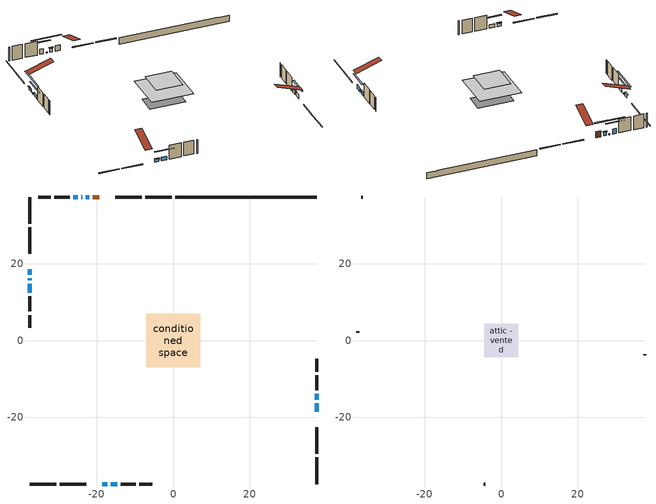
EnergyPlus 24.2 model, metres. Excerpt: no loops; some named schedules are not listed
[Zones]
conditioned space
 floor adiabatic (AdiabaticFloorConstruction): -7,-7 -7,7 7,7 7,-7 z3.11
 floor foundation (Slab1 construction): -6.02,-3.2 -6.02,3.2 6.02,3.2 6.02,-3.2 z-1.52
 wall outside (RimJoist1 construction): -0.42,37.39 -7.33,37.39 / -37.39,-37.39 -30.48,-37.39 / -37.39,37.39 -37.39,30.48 / 37.39,-37.39 37.39,-30.48 z0.67:0.97
 wall outside (RimJoist2 construction): -8.26,37.39 -15.18,37.39 / -29.55,-37.39 -22.63,-37.39 / -37.39,29.55 -37.39,22.63 / 37.39,-29.55 37.39,-22.63 z0.67:0.97
 wall outside (AdiabaticWallConstruction 1): -19.29,37.39 -20.93,37.39 z0.67:2.7
 wall outside (AdiabaticWallConstruction): 37.39,-18.52 37.39,-16.41 z0.67:2.24; -21.85,37.39 -22.75,37.39 z0.67:2; -18.53,-37.39 -17.26,-37.39 z0.67:1.61; -37.39,18.53 -37.39,17.13 z0.67:1.7; -23.67,37.39 -23.94,37.39 / -37.39,16.21 -37.39,15.68 z0.67:1.06; -24.86,37.39 -26.07,37.39 z0.67:2.46; -16.33,-37.39 -14.63,-37.39 z0.67:1.94; -37.39,14.76 -37.39,12.46 z0.67:1.81; 37.39,-15.49 37.39,-13.92 z0.67:1.83
 wall outside (Wall1 construction): -27,37.39 -30.97,37.39 / -13.7,-37.39 -9.73,-37.39 / -37.39,11.53 -37.39,7.56 / 37.39,-13 37.39,-9.03 z0.67:5.55
 wall outside (Wall2 construction): -31.9,37.39 -35.22,37.39 / -8.8,-37.39 -5.48,-37.39 / -37.39,6.63 -37.39,3.31 / 37.39,-8.1 37.39,-4.77 z0.67:5.55
 wall foundation (FoundationWall1 construction): 0.51,37.39,-1.52 0.51,37.39,0.67 33.71,37.39,0.67 33.71,37.39,0.59 37.39,37.39,0.59 37.39,37.39,-1.52
 window (WindowConstruction): 37.39,-18.52 37.39,-16.41 z0.67:2.24
 window (WindowConstruction 5): -21.86,37.39 -22.75,37.39 z0.67:2
 window (WindowConstruction 6): -18.52,-37.39 -17.26,-37.39 z0.67:1.61
 window (WindowConstruction 7): -37.39,18.52 -37.39,17.13 z0.67:1.7
 window (WindowConstruction 8): -23.67,37.39 -23.93,37.39 z0.67:1.06
 window (WindowConstruction 9): -37.39,16.21 -37.39,15.69 z0.67:1.06
 window (WindowConstruction 1): -24.86,37.39 -26.07,37.39 z0.67:2.46
 window (WindowConstruction 2): -16.33,-37.39 -14.63,-37.39 z0.67:1.94
 window (WindowConstruction 3): -37.39,14.76 -37.39,12.46 z0.67:1.81
 window (WindowConstruction 4): 37.39,-15.49 37.39,-13.93 z0.67:1.83
 door (Door): -19.29,37.39 -20.93,37.39 z0.67:2.7
 ceiling adiabatic (AdiabaticFloorConstruction): 7,-7 7,7 -7,7 -7,-7 z3.11
attic - vented
 floor to conditioned space (Floor1 construction Reversed): -4.39,-4.39 -4.39,4.39 4.39,4.39 4.39,-4.39 z5.55
 wall outside (Wall3 construction): -36.15,37.39 -36.47,37.39 / -4.55,-37.39 -4.23,-37.39 / -37.39,2.38 -37.39,2.06 / 37.39,-3.84 37.39,-3.53 z0.67:5.55
 roof outside (Roof1 construction): -18.36,37.39,5.55 -18.36,28.85,8.4 -16.11,28.85,8.4 -16.11,37.39,5.55; -19.45,-37.39,5.55 -19.45,-28.85,8.4 -21.71,-28.85,8.4 -21.71,-37.39,5.55; -37.39,19.45,5.55 -28.85,19.45,8.4 -28.85,21.71,8.4 -37.39,21.71,5.55; 37.39,-19.45,5.55 28.85,-19.45,8.4 28.85,-21.71,8.4 37.39,-21.71,5.55
shading: 37.39,-13.92 37.39,-21.01 37.81,-21.01 37.81,-13.92 z4.73; -22.95,37.39 -21.65,37.39 -21.65,37.81 -22.95,37.81 z2.2; -17.06,-37.39 -18.73,-37.39 -18.73,-37.81 -17.06,-37.81 z1.81; -37.39,16.93 -37.39,18.73 -37.81,18.73 -37.81,16.93 z1.9; -28.88,37.39 -18.72,37.39 -18.72,37.81 -28.88,37.81 z6.01; -37.39,10.74 -37.39,21.16 -37.81,21.16 -37.81,10.74 z6.01; -28.56,37.39 -22.37,37.39 -22.37,37.81 -28.56,37.81 z4.95; -12.14,-37.39 -18.82,-37.39 -18.82,-37.81 -12.14,-37.81 z4.43; -37.39,9.97 -37.39,17.25 -37.81,17.25 -37.81,9.97 z4.3; 37.39,-13.72 37.39,-15.69 37.81,-15.69 37.81,-13.72 z2.03
[Building]
Building 1: Terrain=Suburbs
[Site:Location]
Erieau AUT_ON: Latitude {deg}=42.25; Longitude {deg}=-81.9; Time Zone {hr}=-5; Elevation {m}=178; Keep Site Location Information=Yes
[Site:GroundTemperature:Shallow]
5.2292, 3.30147, 3.1471, 4.0619, 7.73432, 11.3896, 14.5586, 16.5661, 16.7366, 15.1039, 12.0157, 8.47254
[Site:WaterMainsTemperature]
Calculation Method=Schedule; Temperature Schedule=mains temperature schedule
[Material] Roughness=Rough; Thermal Absorptance=0.9
Name | Thickness {m} | Conductivity {W/m-K} | Density {kg/m3} | Specific Heat {J/kg-K} | Solar Absorptance | Visible Absorptance
asphalt or fiberglass shingles | 0.00635 | 0.162714 | 1121.4 | 1465.45 | 0.4 | 0.4
ceiling loosefill ins | 0.169333 | 0.0480833 | 16.02 | 1046.75 | 0.7 | 0.7
ceiling stud and cavity | 0.1397 | 0.762834 | 65.682 | 1177.47 | 0.7 | 0.7
concrete 4.0 in. | 0.1016 | 1.803125 | 2242.8 | 837.4 | 0.7 | 0.7
concrete 8.0 in. | 0.2032 | 1.803125 | 2242.8 | 837.4 | 0.7 | 0.7
door material | 0.04445 | 0.188738 | 512.64 | 1214.23 | 0.7 | 0.7
floor covering | 0.0127 | 0.0433444 | 54.468 | 1339.84 | 0.6 | 0.6
floor rigid ins; wall rigid ins | 0.512978 | 0.029427 | 32.04 | 1214.23 | 0.7 | 0.7
floor stud and cavity | 0.1397 | 1.75129 | 37.0049 | 1207.88 | 0.7 | 0.7
furniture material conditioned space 1 | 0.1524 | 0.115458 | 640.8 | 1214.23 | 0.6 | 0.6
gypsum board | 0.00254 | 0.160291 | 801 | 837.4 | 0.6 | 0.6
gypsum board 1 | 0.0127 | 0.160291 | 801 | 837.4 | 0.6 | 0.6
osb sheathing 0.75 in. | 0.01905 | 0.115458 | 512.64 | 1214.23 | 0.7 | 0.7
rim joist stud and cavity | 0.0508 | 0.177588 | 50.32683 | 1063.81 | 0.6 | 0.6
rim joist stud and cavity 1 | 0.0508 | 0.281587 | 50.32683 | 1063.81 | 0.6 | 0.6
wall stud and cavity | 0.0889 | 0.213734 | 50.32683 | 1063.81 | 0.7 | 0.7
wall stud and cavity 1 | 0.0889 | 0.212833 | 50.32683 | 1063.81 | 0.7 | 0.7
wall stud and cavity 2 | 0.0889 | 6.9971 | 50.32683 | 1063.81 | 0.6 | 0.6
wall stud and cavity 3 | 0.0889 | 0.380278 | 52.3479 | 1209.89 | 0.7 | 0.7
wall stud and cavity 4 | 0.0889 | 0.391764 | 83.0341 | 1211.67 | 0.7 | 0.7
wood siding | 0.00254 | 0.102417 | 544.68 | 1172.36 | 0.4 | 0.4
wood siding 1; wood siding 2; wood siding 3 | 0.0254 | 0.102417 | 544.68 | 1172.36 | 0.7 | 0.7
[WindowMaterial:SimpleGlazingSystem]
Name | U-Factor {W/m2-K} | Solar Heat Gain Coefficient
WindowMaterial | 5.76317 | 0.76
WindowMaterial 1 | 5.83358 | 0.77
WindowMaterial 2 | 5.6303 | 0.73
WindowMaterial 3 | 5.55536 | 0.72
WindowMaterial 4 | 5.56785 | 0.72
WindowMaterial 5 | 5.65926 | 0.74
WindowMaterial 6 | 5.39637 | 0.69
WindowMaterial 7 | 5.47927 | 0.71
WindowMaterial 8 | 5.82052 | 0.53
[Construction]
AdiabaticFloorConstruction: floor stud and cavity, floor rigid ins, osb sheathing 0.75 in., floor covering
AdiabaticWallConstruction: wood siding 2, wall rigid ins, wall stud and cavity 3, gypsum board 1
AdiabaticWallConstruction 1: wood siding 3, wall rigid ins, wall stud and cavity 3, gypsum board 1
Door: door material
Floor1 construction Reversed: gypsum board 1, ceiling stud and cavity, ceiling loosefill ins
FoundationWall1 construction: concrete 8.0 in.
furniture construction conditioned space 1: furniture material conditioned space 1
PartitionWallConstruction: gypsum board 1, wall stud and cavity 4, gypsum board 1
RimJoist1 construction: wood siding 1, rim joist stud and cavity
RimJoist2 construction: wood siding 1, rim joist stud and cavity 1
Roof1 construction: asphalt or fiberglass shingles
Slab1 construction: concrete 4.0 in.
Wall1 construction: wood siding, wall stud and cavity, gypsum board
Wall2 construction: wood siding, wall stud and cavity 1, gypsum board
Wall3 construction: wood siding, wall stud and cavity 2
WindowConstruction: WindowMaterial
WindowConstruction 1: WindowMaterial 1
WindowConstruction 2: WindowMaterial 2
WindowConstruction 3: WindowMaterial 3
WindowConstruction 4: WindowMaterial 4
WindowConstruction 5: WindowMaterial 5
WindowConstruction 6: WindowMaterial 6
WindowConstruction 7: WindowMaterial 7
WindowConstruction 8; WindowConstruction 9: WindowMaterial 8
[Zone] Multiplier=1; Part of Total Floor Area=Yes
Name | Volume {m3}
attic - vented | 35.6249
conditioned space | 487
[Space]
Name | Zone | Volume {m3}
attic - vented 1 | attic - vented | 35.6249
conditioned space 1 | conditioned space | 487
[ZoneInfiltration:EffectiveLeakageArea]
infil attic - vented 1: Zone or Space=attic - vented 1; Schedule=Always On Discrete; Effective Air Leakage Area {cm2}=3696.96; Stack Coefficient=0.000537261; Wind Coefficient=1.56608e-05
[ZoneMixing]
whole house fan mix: Zone or Space=attic - vented; Schedule=Always On Continuous; Design Flow Rate Calculation Method=Flow/Zone; Design Flow Rate {m3/s}=0; Source Zone or Space=conditioned space
[SurfaceProperty:ExposedFoundationPerimeter]
Slab1: Exposed Perimeter Calculation Method=TotalExposedPerimeter; Total Exposed Perimeter {m}=36.882
[InternalMass] Zone or ZoneList=conditioned space; Space or SpaceList=conditioned space 1
Name | Construction | Surface Area {m2}
furniture mass conditioned space 1 | furniture construction conditioned space 1 | 109.288
partition wall mass | PartitionWallConstruction | 273.22
[Lights]
interior lighting: Zone or ZoneList or Space or SpaceList=conditioned space 1; Schedule=interior lighting schedule; Design Level Calculation Method=LightingLevel; Lighting Level {W}=343.2; Return Air Fraction=0; Fraction Radiant=0.6; Fraction Visible=0.2; Fraction Replaceable=1
[People]
occupants: Zone or ZoneList or Space or SpaceList=conditioned space 1; Number of People Schedule=occupants schedule; Number of People Calculation Method=People; Number of People=3; Fraction Radiant=0.314171; Sensible Heat Fraction=0.56303; Activity Level Schedule=occupants activity schedule; Carbon Dioxide Generation Rate {m3/s-W}=0; Enable ASHRAE 55 Comfort Warnings=No; Mean Radiant Temperature Calculation Type=EnclosureAveraged
[ElectricEquipment] Zone or ZoneList or Space or SpaceList=conditioned space 1; Design Level Calculation Method=EquipmentLevel
Name | Schedule | Design Level {W} | Fraction Latent | Fraction Radiant | Fraction Lost
clothes dryer | clothes dryer schedule | 140.772 | 0.015 | 0.081 | 0.85
clothes washer | clothes washer schedule | 32.1985 | 0.03 | 0.162 | 0.7
cooking range | cooking range schedule | 215.147 | 0.08 | 0.432 | 0.2
dishwasher | dishwasher schedule | 66.8632 | 0.3 | 0.18 | 0.4
fridge | fridge schedule | 72.9452 | 0 | 0.6 | 0
mech vent bath fan 0 | mech vent bath fan 0 schedule | 50.2 | 0 | 0 | 1
mech vent house fan | mech vent house fan schedule | 0 | 0 | 0 | 1
mech vent house fan cfis | mech vent house fan cfis schedule | 0 | 0 | 0 | 0
misc plug loads | misc plug loads schedule | 494.7 | 0.045 | 0.513 | 0.1
whole house fan | Always On Discrete | 0 | 0 | 0 | 1
[OtherEquipment] Zone or ZoneList or Space or SpaceList=conditioned space 1; Design Level Calculation Method=EquipmentLevel
Name | Fuel Type | Schedule | Design Level {W} | Fraction Latent | Fraction Radiant | Fraction Lost
clothes dryer 1 | Electricity | clothes dryer schedule | 0 | 0.015 | 0.081 | 0.85
cooking range 1 | Electricity | cooking range schedule | 0 | 0.08 | 0.432 | 0.2
general water use latent | None | general water use schedule | 62.594 | 1 | 0 | 0
general water use sensible | None | general water use schedule | -61.6891 | 0 | 0.6 | 0
mech vent house fan latent load | None | Always On Discrete | 0 | 1 | 0 | 0
mech vent house fan sensible load | None | Always On Discrete | 0 | 0 | 0 | 0
water heater energy adjustment1 | NaturalGas | Always On Discrete | 0.01 | 0 | 0 | 1
[ZoneInfiltration:DesignFlowRate] Zone or ZoneList or Space or SpaceList=conditioned space 1; Schedule=Always On Discrete; Design Flow Rate Calculation Method=Flow/Zone; Design Flow Rate {m3/s}=0
infil flow; natural vent flow; whole house fan flow
[AvailabilityManager:Scheduled]
central ac and furnace airloop Availability Manager: Schedule=Always On Discrete
[Foundation:Kiva]
Foundation Kiva 1: Initial Indoor Air Temperature {C}=18; Wall Height Above Grade {m}=0.669981; Wall Depth Below Slab {m}=0.2032
[Foundation:Kiva:Settings]
Soil Conductivity {W/m-K}=0.849921; Soil Density {kg/m3}=1842.3; Soil Specific Heat {J/kg-K}=418.7; Ground Solar Absorptivity=0.9; Ground Thermal Absorptivity=0.9; Ground Surface Roughness {m}=0.03; Far-Field Width {m}=40; Deep-Ground Boundary Condition=ZeroFlux; Deep-Ground Depth {m}=40; Minimum Cell Dimension {m}=0.2; Maximum Cell Growth Coefficient=3; Simulation Timestep=Timestep
[Exterior:Lights]
exterior lighting: Schedule=exterior lighting schedule; Design Level {W}=75.6
[EnergyManagementSystem:GlobalVariable]
central_ac_and_furnace_airloop_Fan_RTF
infil_program_Qfan
infil_program_Qinf
natural_vent_program_Qnv
natural_vent_program_Qwhf
[EnergyManagementSystem:Sensor]
Name | Output:Variable or Output:Meter Index Key | Output:Variable or Output:Meter
airflow_gain | infil flow | Infiltration Sensible Heat Gain Energy
airflow_gain_1 | natural vent flow | Infiltration Sensible Heat Gain Energy
airflow_gain_2 | whole house fan flow | Infiltration Sensible Heat Gain Energy
airflow_loss | infil flow | Infiltration Sensible Heat Loss Energy
airflow_loss_1 | natural vent flow | Infiltration Sensible Heat Loss Energy
airflow_loss_2 | whole house fan flow | Infiltration Sensible Heat Loss Energy
clg_load_cond |  | Cooling:EnergyTransfer:Zone:CONDITIONED SPACE
clg_sp_s; clg_sp_s_1 | cooling setpoint | Schedule Value
clothes_dryer_exhaust_0_sch_s | clothes dryer exhaust 0 schedule | Schedule Value
cool_season | cooling season schedule | Schedule Value
htg_load_cond |  | Heating:EnergyTransfer:Zone:CONDITIONED SPACE
htg_sp_s; htg_sp_s_1 | heating setpoint | Schedule Value
ig_ee_conv | clothes dryer | Electric Equipment Convective Heating Energy
ig_ee_conv_2 | cooking range | Electric Equipment Convective Heating Energy
ig_ee_conv_4 | fridge | Electric Equipment Convective Heating Energy
ig_ee_conv_5 | misc plug loads | Electric Equipment Convective Heating Energy
ig_ee_conv_6 | whole house fan | Electric Equipment Convective Heating Energy
ig_ee_rad | clothes dryer | Electric Equipment Radiant Heating Energy
ig_ee_rad_2 | cooking range | Electric Equipment Radiant Heating Energy
ig_ee_rad_4 | fridge | Electric Equipment Radiant Heating Energy
ig_ee_rad_5 | misc plug loads | Electric Equipment Radiant Heating Energy
ig_ee_rad_6 | whole house fan | Electric Equipment Radiant Heating Energy
ig_lgt_conv | interior lighting | Lights Convective Heating Energy
ig_lgt_rad | interior lighting | Lights Radiant Heating Energy
ig_lgt_vis | interior lighting | Lights Visible Radiation Heating Energy
ig_oe_conv | clothes dryer 1 | Other Equipment Convective Heating Energy
ig_oe_conv_1 | cooking range 1 | Other Equipment Convective Heating Energy
ig_oe_conv_2 | general water use latent | Other Equipment Convective Heating Energy
ig_oe_conv_3 | general water use sensible | Other Equipment Convective Heating Energy
ig_oe_conv_4 | water heater energy adjustment1 | Other Equipment Convective Heating Energy
ig_oe_rad | clothes dryer 1 | Other Equipment Radiant Heating Energy
ig_oe_rad_1 | cooking range 1 | Other Equipment Radiant Heating Energy
ig_oe_rad_2 | general water use latent | Other Equipment Radiant Heating Energy
ig_oe_rad_3 | general water use sensible | Other Equipment Radiant Heating Energy
ig_oe_rad_4 | water heater energy adjustment1 | Other Equipment Radiant Heating Energy
ig_ppl_conv | occupants | People Convective Heating Energy
ig_ppl_rad | occupants | People Radiant Heating Energy
im_conv | furniture mass conditioned space 1 | Surface Inside Face Convection Heat Gain Energy
im_conv_1 | partition wall mass | Surface Inside Face Convection Heat Gain Energy
im_ig | furniture mass conditioned space 1 | Surface Inside Face Internal Gains Radiation Heat Gain Energy
im_ig_1 | partition wall mass | Surface Inside Face Internal Gains Radiation Heat Gain Energy
im_lgt | furniture mass conditioned space 1 | Surface Inside Face Lights Radiation Heat Gain Energy
im_lgt_1 | partition wall mass | Surface Inside Face Lights Radiation Heat Gain Energy
im_sol | furniture mass conditioned space 1 | Surface Inside Face Solar Radiation Heat Gain Energy
im_sol_1 | partition wall mass | Surface Inside Face Solar Radiation Heat Gain Energy
im_surf | furniture mass conditioned space 1 | Surface Inside Face Net Surface Thermal Radiation Heat Gain Energy
im_surf_1 | partition wall mass | Surface Inside Face Net Surface Thermal Radiation Heat Gain Energy
mech_vent_bath_fan_0_sch_s | mech vent bath fan 0 schedule | Schedule Value
mv_conv | mech vent bath fan 0 | Electric Equipment Convective Heating Energy
mv_conv_1 | mech vent house fan | Electric Equipment Convective Heating Energy
mv_conv_2 | mech vent house fan cfis | Electric Equipment Convective Heating Energy
mv_conv_3 | mech vent house fan latent load | Other Equipment Convective Heating Energy
mv_conv_4 | mech vent house fan sensible load | Other Equipment Convective Heating Energy
mv_rad | mech vent bath fan 0 | Electric Equipment Radiant Heating Energy
mv_rad_1 | mech vent house fan | Electric Equipment Radiant Heating Energy
mv_rad_2 | mech vent house fan cfis | Electric Equipment Radiant Heating Energy
mv_rad_3 | mech vent house fan latent load | Other Equipment Radiant Heating Energy
mv_rad_4 | mech vent house fan sensible load | Other Equipment Radiant Heating Energy
natural_vent_s | natural vent schedule | Schedule Value
out_pb_s |  | Site Outdoor Air Barometric Pressure
out_wt_s |  | Site Outdoor Air Humidity Ratio
site_vw_s |  | Site Wind Speed
ss_back_out | Window1 | Surface Window Shortwave from Zone Back Out Window Heat Transfer Rate
ss_back_out_1 | Window11 | Surface Window Shortwave from Zone Back Out Window Heat Transfer Rate
ss_back_out_2 | Window12 | Surface Window Shortwave from Zone Back Out Window Heat Transfer Rate
ss_back_out_3 | Window14 | Surface Window Shortwave from Zone Back Out Window Heat Transfer Rate
ss_back_out_4 | Window16 | Surface Window Shortwave from Zone Back Out Window Heat Transfer Rate
ss_back_out_5 | Window17 | Surface Window Shortwave from Zone Back Out Window Heat Transfer Rate
ss_back_out_6 | Window3 | Surface Window Shortwave from Zone Back Out Window Heat Transfer Rate
ss_back_out_7 | Window4 | Surface Window Shortwave from Zone Back Out Window Heat Transfer Rate
ss_back_out_8 | Window6 | Surface Window Shortwave from Zone Back Out Window Heat Transfer Rate
ss_back_out_9 | Window9 | Surface Window Shortwave from Zone Back Out Window Heat Transfer Rate
ss_conv | Door1 | Surface Inside Face Convection Heat Gain Energy
ss_conv_1 | Window1 | Surface Inside Face Convection Heat Gain Energy
ss_conv_10 | Window9 | Surface Inside Face Convection Heat Gain Energy
ss_conv_2 | Window11 | Surface Inside Face Convection Heat Gain Energy
ss_conv_3 | Window12 | Surface Inside Face Convection Heat Gain Energy
ss_conv_4 | Window14 | Surface Inside Face Convection Heat Gain Energy
ss_conv_5 | Window16 | Surface Inside Face Convection Heat Gain Energy
ss_conv_6 | Window17 | Surface Inside Face Convection Heat Gain Energy
ss_conv_7 | Window3 | Surface Inside Face Convection Heat Gain Energy
ss_conv_8 | Window4 | Surface Inside Face Convection Heat Gain Energy
ss_conv_9 | Window6 | Surface Inside Face Convection Heat Gain Energy
ss_ig | Door1 | Surface Inside Face Internal Gains Radiation Heat Gain Energy
ss_ig_1 | Window1 | Surface Inside Face Internal Gains Radiation Heat Gain Energy
ss_ig_10 | Window9 | Surface Inside Face Internal Gains Radiation Heat Gain Energy
ss_ig_2 | Window11 | Surface Inside Face Internal Gains Radiation Heat Gain Energy
ss_ig_3 | Window12 | Surface Inside Face Internal Gains Radiation Heat Gain Energy
ss_ig_4 | Window14 | Surface Inside Face Internal Gains Radiation Heat Gain Energy
ss_ig_5 | Window16 | Surface Inside Face Internal Gains Radiation Heat Gain Energy
ss_ig_6 | Window17 | Surface Inside Face Internal Gains Radiation Heat Gain Energy
ss_ig_7 | Window3 | Surface Inside Face Internal Gains Radiation Heat Gain Energy
ss_ig_8 | Window4 | Surface Inside Face Internal Gains Radiation Heat Gain Energy
ss_ig_9 | Window6 | Surface Inside Face Internal Gains Radiation Heat Gain Energy
ss_lgt | Door1 | Surface Inside Face Lights Radiation Heat Gain Energy
ss_sol | Door1 | Surface Inside Face Solar Radiation Heat Gain Energy
ss_surf | Door1 | Surface Inside Face Net Surface Thermal Radiation Heat Gain Energy
ss_surf_1 | Window1 | Surface Inside Face Net Surface Thermal Radiation Heat Gain Energy
ss_surf_10 | Window9 | Surface Inside Face Net Surface Thermal Radiation Heat Gain Energy
ss_surf_2 | Window11 | Surface Inside Face Net Surface Thermal Radiation Heat Gain Energy
ss_surf_3 | Window12 | Surface Inside Face Net Surface Thermal Radiation Heat Gain Energy
ss_surf_4 | Window14 | Surface Inside Face Net Surface Thermal Radiation Heat Gain Energy
ss_surf_5 | Window16 | Surface Inside Face Net Surface Thermal Radiation Heat Gain Energy
ss_surf_6 | Window17 | Surface Inside Face Net Surface Thermal Radiation Heat Gain Energy
ss_surf_7 | Window3 | Surface Inside Face Net Surface Thermal Radiation Heat Gain Energy
ss_surf_8 | Window4 | Surface Inside Face Net Surface Thermal Radiation Heat Gain Energy
ss_surf_9 | Window6 | Surface Inside Face Net Surface Thermal Radiation Heat Gain Energy
ss_trans_in | Window1 | Surface Window Transmitted Solar Radiation Rate
ss_trans_in_1 | Window11 | Surface Window Transmitted Solar Radiation Rate
ss_trans_in_2 | Window12 | Surface Window Transmitted Solar Radiation Rate
ss_trans_in_3 | Window14 | Surface Window Transmitted Solar Radiation Rate
ss_trans_in_4 | Window16 | Surface Window Transmitted Solar Radiation Rate
ss_trans_in_5 | Window17 | Surface Window Transmitted Solar Radiation Rate
ss_trans_in_6 | Window3 | Surface Window Transmitted Solar Radiation Rate
ss_trans_in_7 | Window4 | Surface Window Transmitted Solar Radiation Rate
ss_trans_in_8 | Window6 | Surface Window Transmitted Solar Radiation Rate
ss_trans_in_9 | Window9 | Surface Window Transmitted Solar Radiation Rate
ss_trans_out | Window1 | Surface Inside Face Initial Transmitted Diffuse Transmitted Out Window Solar Radiation Rate
ss_trans_out_1 | Window11 | Surface Inside Face Initial Transmitted Diffuse Transmitted Out Window Solar Radiation Rate
ss_trans_out_2 | Window12 | Surface Inside Face Initial Transmitted Diffuse Transmitted Out Window Solar Radiation Rate
ss_trans_out_3 | Window14 | Surface Inside Face Initial Transmitted Diffuse Transmitted Out Window Solar Radiation Rate
ss_trans_out_4 | Window16 | Surface Inside Face Initial Transmitted Diffuse Transmitted Out Window Solar Radiation Rate
ss_trans_out_5 | Window17 | Surface Inside Face Initial Transmitted Diffuse Transmitted Out Window Solar Radiation Rate
ss_trans_out_6 | Window3 | Surface Inside Face Initial Transmitted Diffuse Transmitted Out Window Solar Radiation Rate
ss_trans_out_7 | Window4 | Surface Inside Face Initial Transmitted Diffuse Transmitted Out Window Solar Radiation Rate
ss_trans_out_8 | Window6 | Surface Inside Face Initial Transmitted Diffuse Transmitted Out Window Solar Radiation Rate
ss_trans_out_9 | Window9 | Surface Inside Face Initial Transmitted Diffuse Transmitted Out Window Solar Radiation Rate
s_conv | Floor1 | Surface Inside Face Convection Heat Gain Energy
s_conv_1 | FoundationWall1 | Surface Inside Face Convection Heat Gain Energy
s_conv_10 | RimJoist2:270 | Surface Inside Face Convection Heat Gain Energy
s_conv_11 | RimJoist2:90 | Surface Inside Face Convection Heat Gain Energy
s_conv_12 | Slab1 | Surface Inside Face Convection Heat Gain Energy
s_conv_13 | Wall1:0 | Surface Inside Face Convection Heat Gain Energy
s_conv_14 | Wall1:180 | Surface Inside Face Convection Heat Gain Energy
s_conv_15 | Wall1:270 | Surface Inside Face Convection Heat Gain Energy
s_conv_16 | Wall1:90 | Surface Inside Face Convection Heat Gain Energy
s_conv_17 | Wall2:0 | Surface Inside Face Convection Heat Gain Energy
s_conv_18 | Wall2:180 | Surface Inside Face Convection Heat Gain Energy
s_conv_19 | Wall2:270 | Surface Inside Face Convection Heat Gain Energy
s_conv_2 | inferred conditioned ceiling | Surface Inside Face Convection Heat Gain Energy
s_conv_20 | Wall2:90 | Surface Inside Face Convection Heat Gain Energy
s_conv_3 | inferred conditioned floor | Surface Inside Face Convection Heat Gain Energy
s_conv_4 | RimJoist1:0 | Surface Inside Face Convection Heat Gain Energy
s_conv_5 | RimJoist1:180 | Surface Inside Face Convection Heat Gain Energy
s_conv_6 | RimJoist1:270 | Surface Inside Face Convection Heat Gain Energy
s_conv_7 | RimJoist1:90 | Surface Inside Face Convection Heat Gain Energy
s_conv_8 | RimJoist2:0 | Surface Inside Face Convection Heat Gain Energy
s_conv_9 | RimJoist2:180 | Surface Inside Face Convection Heat Gain Energy
s_ig | Floor1 | Surface Inside Face Internal Gains Radiation Heat Gain Energy
s_ig_1 | FoundationWall1 | Surface Inside Face Internal Gains Radiation Heat Gain Energy
s_ig_10 | RimJoist2:270 | Surface Inside Face Internal Gains Radiation Heat Gain Energy
s_ig_11 | RimJoist2:90 | Surface Inside Face Internal Gains Radiation Heat Gain Energy
s_ig_12 | Slab1 | Surface Inside Face Internal Gains Radiation Heat Gain Energy
s_ig_13 | Wall1:0 | Surface Inside Face Internal Gains Radiation Heat Gain Energy
s_ig_14 | Wall1:180 | Surface Inside Face Internal Gains Radiation Heat Gain Energy
s_ig_15 | Wall1:270 | Surface Inside Face Internal Gains Radiation Heat Gain Energy
s_ig_16 | Wall1:90 | Surface Inside Face Internal Gains Radiation Heat Gain Energy
s_ig_17 | Wall2:0 | Surface Inside Face Internal Gains Radiation Heat Gain Energy
s_ig_18 | Wall2:180 | Surface Inside Face Internal Gains Radiation Heat Gain Energy
s_ig_19 | Wall2:270 | Surface Inside Face Internal Gains Radiation Heat Gain Energy
s_ig_2 | inferred conditioned ceiling | Surface Inside Face Internal Gains Radiation Heat Gain Energy
s_ig_20 | Wall2:90 | Surface Inside Face Internal Gains Radiation Heat Gain Energy
s_ig_3 | inferred conditioned floor | Surface Inside Face Internal Gains Radiation Heat Gain Energy
s_ig_4 | RimJoist1:0 | Surface Inside Face Internal Gains Radiation Heat Gain Energy
s_ig_5 | RimJoist1:180 | Surface Inside Face Internal Gains Radiation Heat Gain Energy
s_ig_6 | RimJoist1:270 | Surface Inside Face Internal Gains Radiation Heat Gain Energy
